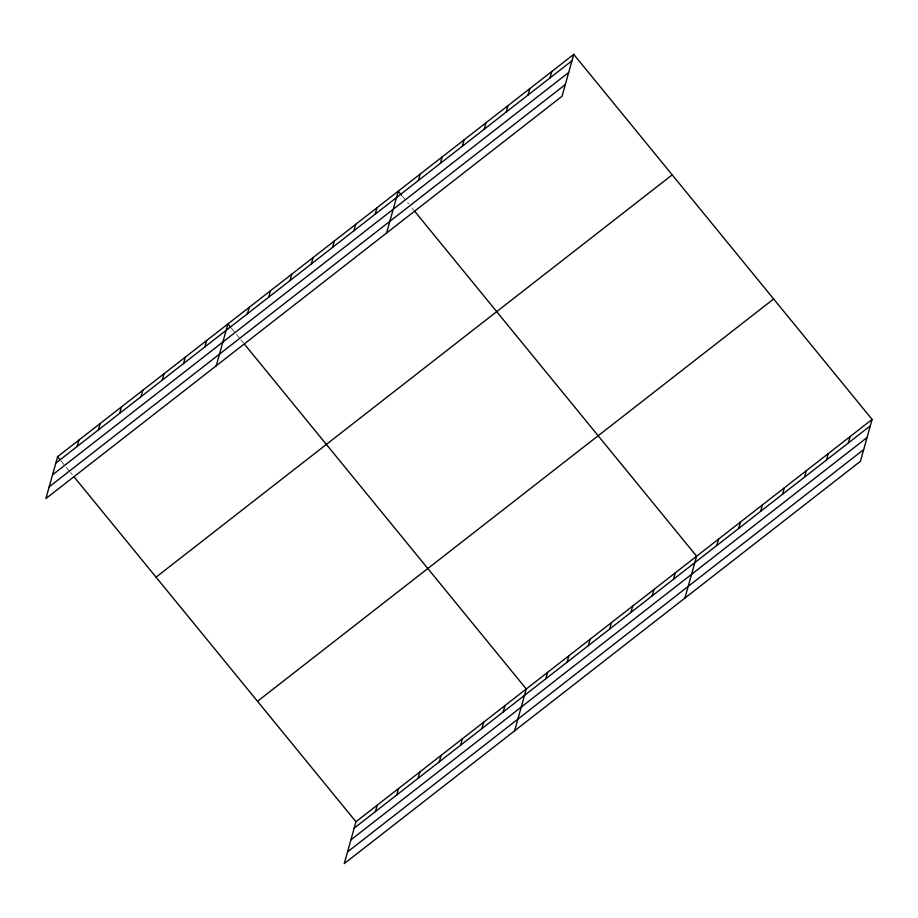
<?xml version="1.0" encoding="UTF-8"?>
<svg xmlns="http://www.w3.org/2000/svg" width="918" height="918" viewBox="0 0 918 918"><rect width="100%" height="100%" fill="white"/><g stroke="black" fill="none" stroke-linecap="round" stroke-linejoin="round"><path stroke-width="0.69" stroke-dasharray="4.59 3.44" d="M402.566 196.463L408.613 203.853M412.067 208.088L413.788 210.199M231.37 328.162L235.696 333.452M236.557 334.508L240.011 338.731M240.872 339.786L243.465 342.965M61.047 460.928L65.362 466.218M66.222 467.273L69.676 471.496M70.548 472.552L72.27 474.663"/><path stroke-width="1.38" d="M573.739 54.391L57.593 456.705L45.9 498.566L562.045 96.252L573.739 54.391L872.1 419.434L860.407 461.295L344.261 863.609L355.954 821.748L872.1 419.434M77.089 446.527L78.879 440.112M98.375 429.934L100.165 423.508M119.673 413.329L121.463 406.915M140.959 396.737L142.749 390.322M162.256 380.144L164.047 373.729M183.543 363.551L185.333 357.125M204.84 346.947L206.63 340.532M216.235 365.8L227.916 323.939L230.51 327.106M247.412 313.761L249.214 307.346M268.71 297.168L270.5 290.754M289.996 280.575L291.786 274.149M311.294 263.971L313.084 257.556M332.58 247.378L334.37 240.964M353.878 230.785L355.668 224.371M375.164 214.192L376.954 207.766M386.558 233.034L398.251 191.173L401.705 195.396M418.39 180.49L420.18 174.076M440.33 163.393L442.12 156.978M462.27 146.295L464.06 139.88M484.199 129.197L485.989 122.782M506.139 112.099L507.929 105.685M528.079 95.002L529.87 88.587M550.008 77.904L551.798 71.489M375.451 811.569L377.241 805.155M396.737 794.977L398.538 788.562M418.034 778.384L419.824 771.958M439.32 761.779L441.11 755.365M460.618 745.186L462.408 738.772M481.904 728.594L483.694 722.179M503.202 712.001L504.992 705.575M514.596 730.843L526.278 688.982L244.326 344.021M545.774 678.804L547.576 672.389M567.072 662.211L568.862 655.796M588.358 645.618L590.148 639.203M609.655 629.025L611.445 622.599M630.941 612.421L632.731 606.006M652.239 595.828L654.029 589.413M673.525 579.235L675.315 572.821M684.92 598.088L696.613 556.216L414.661 211.255M716.751 545.544L718.542 539.118M738.692 528.435L740.482 522.021M760.632 511.337L762.422 504.923M782.561 494.24L784.351 487.825M804.501 477.142L806.291 470.727M826.441 460.044L828.231 453.63M848.37 442.946L850.16 436.532M55.791 463.12L571.948 60.806M52.533 474.813L568.678 72.499M49.17 486.873L565.316 84.559M156.049 577.17L672.194 174.856M257.488 701.283L773.644 298.97M354.153 828.162L870.31 425.849M350.894 839.867L867.04 437.553M347.532 851.915L863.677 449.602M57.593 456.705L60.175 459.872M74.002 476.786L355.954 821.748"/></g></svg>
